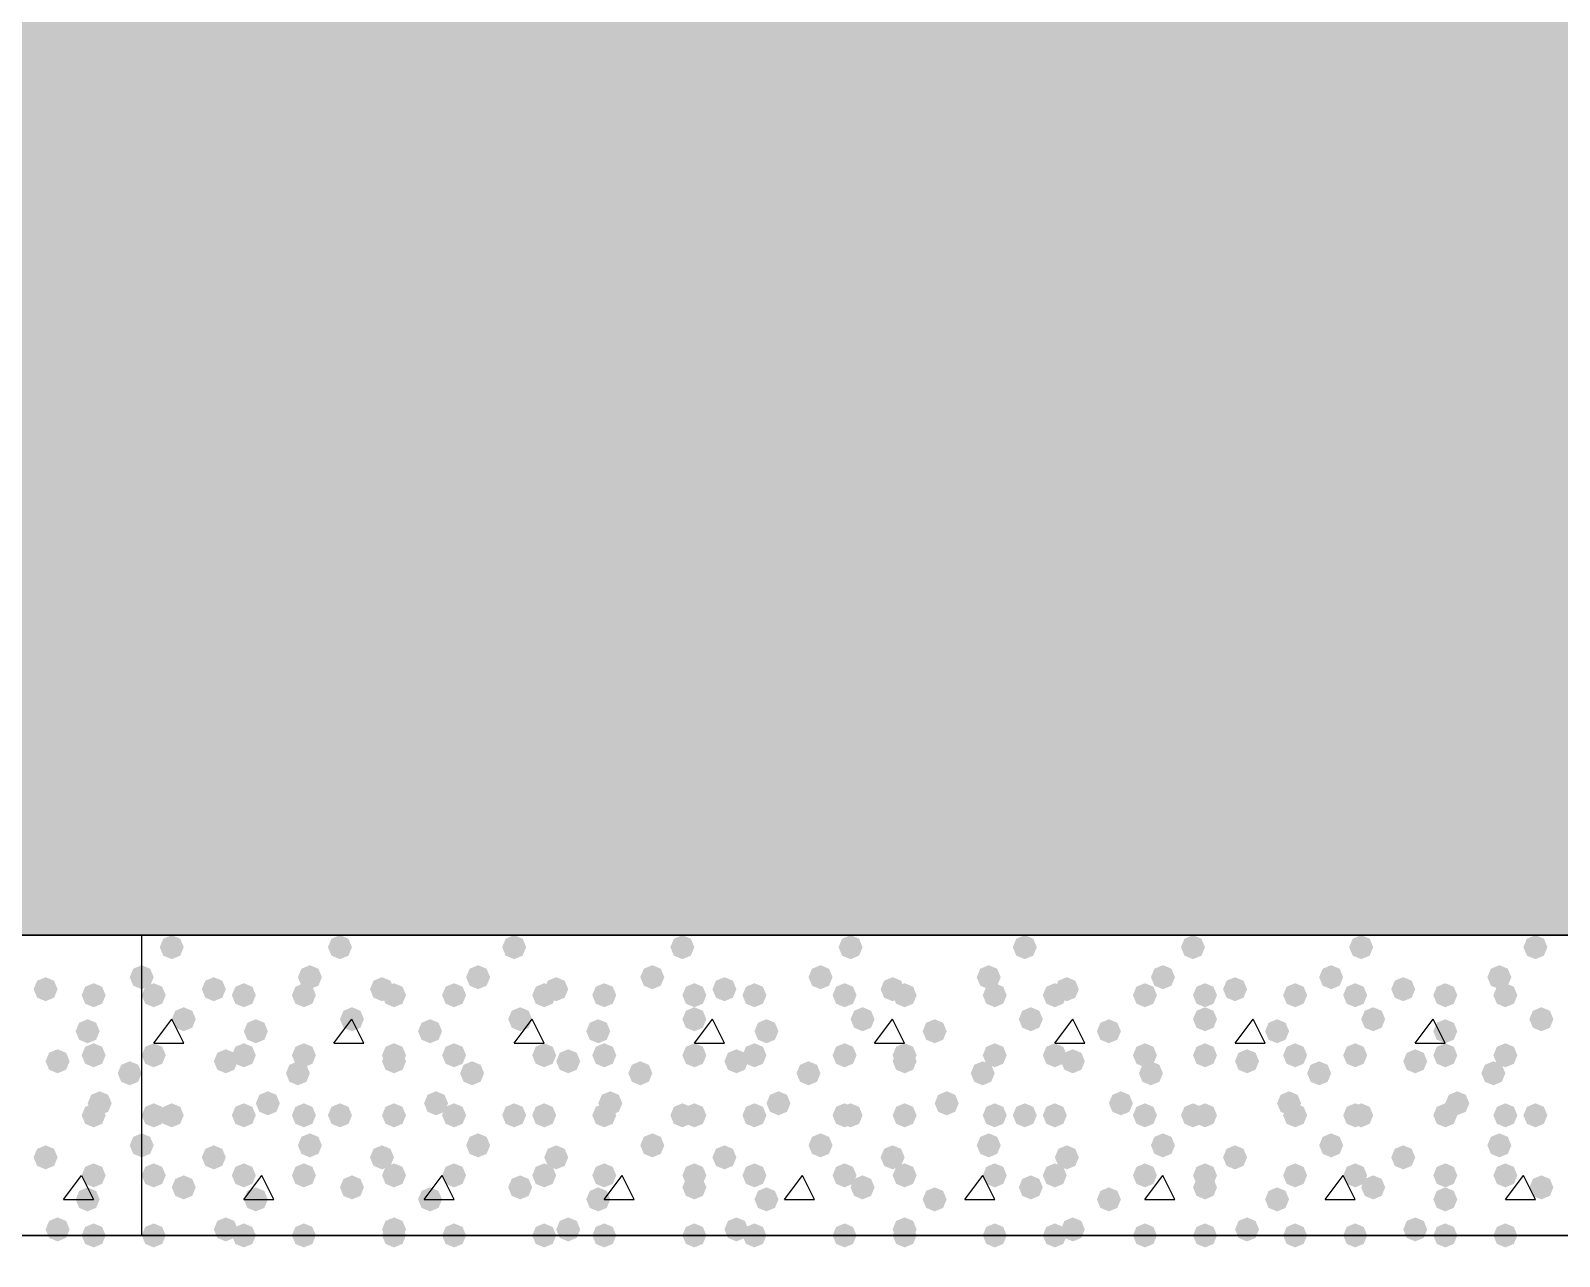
# Model space of a CAD drawing. Header units: millimetres. Extents: x 0 to 420, y 0 to 297.
# Drawn here: x 117.67 to 128.44, y 147.98 to 156.62 of the extents above; entities that cross this region are included whole.
import ezdxf

# ---------------------------------------------------------------- set-up
doc = ezdxf.new("R2010")
doc.units = ezdxf.units.MM
doc.layers.get('0').update_dxf_attribs({"linetype": 'CONTINUOUS'})

msp = doc.modelspace()

# ---------------------------------------------------------------- hatches: boundary and pattern name
at = {"true_color": 0x000008}
h = msp.add_hatch(color=0, dxfattribs=at)
h.paths.add_polyline_path([(385.826, 162.263667), (39.708667, 162.263667), (385.826, 150.241)], flags=0)
h.paths.add_polyline_path([(39.708667, 162.263667), (385.826, 150.241), (39.708667, 150.241)], flags=0)
for points in [[(118.745, 150.156333), (118.720129, 150.096537), (118.660333, 150.071667), (118.600538, 150.096537), (118.575667, 150.156333), (118.600537, 150.216129), (118.660333, 150.241), (118.720129, 150.216129)], [(119.930333, 150.156333), (119.905463, 150.096537), (119.845667, 150.071667), (119.785871, 150.096537), (119.761, 150.156333), (119.785871, 150.216129), (119.845667, 150.241), (119.905462, 150.216129)], [(121.158, 150.156333), (121.133129, 150.096537), (121.073333, 150.071667), (121.013538, 150.096537), (120.988667, 150.156333), (121.013537, 150.216129), (121.073333, 150.241), (121.133129, 150.216129)], [(122.343333, 150.156333), (122.318463, 150.096537), (122.258667, 150.071667), (122.198871, 150.096537), (122.174, 150.156333), (122.198871, 150.216129), (122.258667, 150.241), (122.318462, 150.216129)], [(123.528667, 150.156333), (123.503796, 150.096537), (123.444, 150.071667), (123.384204, 150.096537), (123.359333, 150.156333), (123.384204, 150.216129), (123.444, 150.241), (123.503796, 150.216129)], [(124.756333, 150.156333), (124.731462, 150.096537), (124.671667, 150.071667), (124.611871, 150.096537), (124.587, 150.156333), (124.611871, 150.216129), (124.671667, 150.241), (124.731462, 150.216129)], [(125.941667, 150.156333), (125.916796, 150.096537), (125.857, 150.071667), (125.797204, 150.096537), (125.772333, 150.156333), (125.797204, 150.216129), (125.857, 150.241), (125.916796, 150.216129)], [(127.127, 150.156333), (127.102129, 150.096537), (127.042333, 150.071667), (126.982538, 150.096537), (126.957667, 150.156333), (126.982537, 150.216129), (127.042333, 150.241), (127.102129, 150.216129)], [(128.354667, 150.156333), (128.329796, 150.096537), (128.27, 150.071667), (128.210204, 150.096537), (128.185333, 150.156333), (128.210204, 150.216129), (128.27, 150.241), (128.329796, 150.216129)], [(119.718667, 149.944667), (119.693796, 149.884871), (119.634, 149.86), (119.574204, 149.884871), (119.549333, 149.944667), (119.574204, 150.004462), (119.634, 150.029333), (119.693796, 150.004463)], [(120.904, 149.944667), (120.879129, 149.884871), (120.819333, 149.86), (120.759538, 149.884871), (120.734667, 149.944667), (120.759537, 150.004462), (120.819333, 150.029333), (120.879129, 150.004463)], [(122.131667, 149.944667), (122.106796, 149.884871), (122.047, 149.86), (121.987204, 149.884871), (121.962333, 149.944667), (121.987204, 150.004462), (122.047, 150.029333), (122.106796, 150.004463)], [(123.317, 149.944667), (123.292129, 149.884871), (123.232333, 149.86), (123.172538, 149.884871), (123.147667, 149.944667), (123.172537, 150.004462), (123.232333, 150.029333), (123.292129, 150.004463)], [(124.502333, 149.944667), (124.477463, 149.884871), (124.417667, 149.86), (124.357871, 149.884871), (124.333, 149.944667), (124.357871, 150.004462), (124.417667, 150.029333), (124.477462, 150.004463)], [(125.73, 149.944667), (125.705129, 149.884871), (125.645333, 149.86), (125.585538, 149.884871), (125.560667, 149.944667), (125.585537, 150.004462), (125.645333, 150.029333), (125.705129, 150.004463)], [(126.915333, 149.944667), (126.890463, 149.884871), (126.830667, 149.86), (126.770871, 149.884871), (126.746, 149.944667), (126.770871, 150.004462), (126.830667, 150.029333), (126.890462, 150.004463)], [(128.100667, 149.944667), (128.075796, 149.884871), (128.016, 149.86), (127.956204, 149.884871), (127.931333, 149.944667), (127.956204, 150.004462), (128.016, 150.029333), (128.075796, 150.004463)], [(118.618, 149.817667), (118.593129, 149.757871), (118.533333, 149.733), (118.473537, 149.757871), (118.448667, 149.817667), (118.473537, 149.877462), (118.533333, 149.902333), (118.593129, 149.877463)], [(119.041333, 149.86), (119.016462, 149.800204), (118.956667, 149.775333), (118.896871, 149.800204), (118.872, 149.86), (118.896871, 149.919796), (118.956667, 149.944667), (119.016462, 149.919796)], [(119.253, 149.817667), (119.228129, 149.757871), (119.168333, 149.733), (119.108538, 149.757871), (119.083667, 149.817667), (119.108537, 149.877462), (119.168333, 149.902333), (119.228129, 149.877463)], [(119.676333, 149.817667), (119.651462, 149.757871), (119.591667, 149.733), (119.531871, 149.757871), (119.507, 149.817667), (119.531871, 149.877462), (119.591667, 149.902333), (119.651462, 149.877463)], [(120.226667, 149.86), (120.201796, 149.800204), (120.142, 149.775333), (120.082204, 149.800204), (120.057333, 149.86), (120.082204, 149.919796), (120.142, 149.944667), (120.201796, 149.919796)], [(120.311333, 149.817667), (120.286463, 149.757871), (120.226667, 149.733), (120.166871, 149.757871), (120.142, 149.817667), (120.166871, 149.877462), (120.226667, 149.902333), (120.286462, 149.877463)], [(120.734667, 149.817667), (120.709796, 149.757871), (120.65, 149.733), (120.590204, 149.757871), (120.565333, 149.817667), (120.590204, 149.877462), (120.65, 149.902333), (120.709796, 149.877463)], [(121.369667, 149.817667), (121.344796, 149.757871), (121.285, 149.733), (121.225204, 149.757871), (121.200333, 149.817667), (121.225204, 149.877462), (121.285, 149.902333), (121.344796, 149.877463)], [(121.454333, 149.86), (121.429462, 149.800204), (121.369667, 149.775333), (121.309871, 149.800204), (121.285, 149.86), (121.309871, 149.919796), (121.369667, 149.944667), (121.429462, 149.919796)], [(121.793, 149.817667), (121.768129, 149.757871), (121.708333, 149.733), (121.648537, 149.757871), (121.623667, 149.817667), (121.648537, 149.877462), (121.708333, 149.902333), (121.768129, 149.877463)], [(122.428, 149.817667), (122.403129, 149.757871), (122.343333, 149.733), (122.283537, 149.757871), (122.258667, 149.817667), (122.283537, 149.877462), (122.343333, 149.902333), (122.403129, 149.877463)], [(122.639667, 149.86), (122.614796, 149.800204), (122.555, 149.775333), (122.495204, 149.800204), (122.470333, 149.86), (122.495204, 149.919796), (122.555, 149.944667), (122.614796, 149.919796)], [(122.851333, 149.817667), (122.826462, 149.757871), (122.766667, 149.733), (122.706871, 149.757871), (122.682, 149.817667), (122.706871, 149.877462), (122.766667, 149.902333), (122.826462, 149.877463)], [(123.486333, 149.817667), (123.461463, 149.757871), (123.401667, 149.733), (123.341871, 149.757871), (123.317, 149.817667), (123.341871, 149.877462), (123.401667, 149.902333), (123.461462, 149.877463)], [(123.825, 149.86), (123.800129, 149.800204), (123.740333, 149.775333), (123.680538, 149.800204), (123.655667, 149.86), (123.680537, 149.919796), (123.740333, 149.944667), (123.800129, 149.919796)], [(123.909667, 149.817667), (123.884796, 149.757871), (123.825, 149.733), (123.765204, 149.757871), (123.740333, 149.817667), (123.765204, 149.877462), (123.825, 149.902333), (123.884796, 149.877463)], [(124.544667, 149.817667), (124.519796, 149.757871), (124.46, 149.733), (124.400204, 149.757871), (124.375333, 149.817667), (124.400204, 149.877462), (124.46, 149.902333), (124.519796, 149.877463)], [(124.968, 149.817667), (124.943129, 149.757871), (124.883333, 149.733), (124.823537, 149.757871), (124.798667, 149.817667), (124.823537, 149.877462), (124.883333, 149.902333), (124.943129, 149.877463)], [(125.052667, 149.86), (125.027796, 149.800204), (124.968, 149.775333), (124.908204, 149.800204), (124.883333, 149.86), (124.908204, 149.919796), (124.968, 149.944667), (125.027796, 149.919796)], [(125.603, 149.817667), (125.578129, 149.757871), (125.518333, 149.733), (125.458537, 149.757871), (125.433667, 149.817667), (125.458537, 149.877462), (125.518333, 149.902333), (125.578129, 149.877463)], [(126.026333, 149.817667), (126.001462, 149.757871), (125.941667, 149.733), (125.881871, 149.757871), (125.857, 149.817667), (125.881871, 149.877462), (125.941667, 149.902333), (126.001462, 149.877463)], [(126.238, 149.86), (126.213129, 149.800204), (126.153333, 149.775333), (126.093538, 149.800204), (126.068667, 149.86), (126.093537, 149.919796), (126.153333, 149.944667), (126.213129, 149.919796)], [(126.661333, 149.817667), (126.636462, 149.757871), (126.576667, 149.733), (126.516871, 149.757871), (126.492, 149.817667), (126.516871, 149.877462), (126.576667, 149.902333), (126.636462, 149.877463)], [(127.084667, 149.817667), (127.059796, 149.757871), (127, 149.733), (126.940204, 149.757871), (126.915333, 149.817667), (126.940204, 149.877462), (127, 149.902333), (127.059796, 149.877463)], [(127.423333, 149.86), (127.398463, 149.800204), (127.338667, 149.775333), (127.278871, 149.800204), (127.254, 149.86), (127.278871, 149.919796), (127.338667, 149.944667), (127.398462, 149.919796)], [(127.719667, 149.817667), (127.694796, 149.757871), (127.635, 149.733), (127.575204, 149.757871), (127.550333, 149.817667), (127.575204, 149.877462), (127.635, 149.902333), (127.694796, 149.877463)], [(128.143, 149.817667), (128.118129, 149.757871), (128.058333, 149.733), (127.998538, 149.757871), (127.973667, 149.817667), (127.998537, 149.877462), (128.058333, 149.902333), (128.118129, 149.877463)], [(118.829667, 149.648333), (118.804796, 149.588537), (118.745, 149.563667), (118.685204, 149.588537), (118.660333, 149.648333), (118.685204, 149.708129), (118.745, 149.733), (118.804796, 149.708129)], [(120.015, 149.648333), (119.990129, 149.588537), (119.930333, 149.563667), (119.870538, 149.588537), (119.845667, 149.648333), (119.870537, 149.708129), (119.930333, 149.733), (119.990129, 149.708129)], [(121.200333, 149.648333), (121.175463, 149.588537), (121.115667, 149.563667), (121.055871, 149.588537), (121.031, 149.648333), (121.055871, 149.708129), (121.115667, 149.733), (121.175462, 149.708129)], [(122.428, 149.648333), (122.403129, 149.588537), (122.343333, 149.563667), (122.283537, 149.588537), (122.258667, 149.648333), (122.283537, 149.708129), (122.343333, 149.733), (122.403129, 149.708129)], [(123.613333, 149.648333), (123.588463, 149.588537), (123.528667, 149.563667), (123.468871, 149.588537), (123.444, 149.648333), (123.468871, 149.708129), (123.528667, 149.733), (123.588462, 149.708129)], [(124.798667, 149.648333), (124.773796, 149.588537), (124.714, 149.563667), (124.654204, 149.588537), (124.629333, 149.648333), (124.654204, 149.708129), (124.714, 149.733), (124.773796, 149.708129)], [(126.026333, 149.648333), (126.001462, 149.588537), (125.941667, 149.563667), (125.881871, 149.588537), (125.857, 149.648333), (125.881871, 149.708129), (125.941667, 149.733), (126.001462, 149.708129)], [(127.211667, 149.648333), (127.186796, 149.588537), (127.127, 149.563667), (127.067204, 149.588537), (127.042333, 149.648333), (127.067204, 149.708129), (127.127, 149.733), (127.186796, 149.708129)], [(128.397, 149.648333), (128.372129, 149.588537), (128.312333, 149.563667), (128.252538, 149.588537), (128.227667, 149.648333), (128.252537, 149.708129), (128.312333, 149.733), (128.372129, 149.708129)], [(119.337667, 149.563667), (119.312796, 149.503871), (119.253, 149.479), (119.193204, 149.503871), (119.168333, 149.563667), (119.193204, 149.623462), (119.253, 149.648333), (119.312796, 149.623463)], [(120.565333, 149.563667), (120.540463, 149.503871), (120.480667, 149.479), (120.420871, 149.503871), (120.396, 149.563667), (120.420871, 149.623462), (120.480667, 149.648333), (120.540462, 149.623463)], [(121.750667, 149.563667), (121.725796, 149.503871), (121.666, 149.479), (121.606204, 149.503871), (121.581333, 149.563667), (121.606204, 149.623462), (121.666, 149.648333), (121.725796, 149.623463)], [(122.936, 149.563667), (122.911129, 149.503871), (122.851333, 149.479), (122.791537, 149.503871), (122.766667, 149.563667), (122.791537, 149.623462), (122.851333, 149.648333), (122.911129, 149.623463)], [(124.121333, 149.563667), (124.096463, 149.503871), (124.036667, 149.479), (123.976871, 149.503871), (123.952, 149.563667), (123.976871, 149.623462), (124.036667, 149.648333), (124.096462, 149.623463)], [(125.349, 149.563667), (125.324129, 149.503871), (125.264333, 149.479), (125.204538, 149.503871), (125.179667, 149.563667), (125.204537, 149.623462), (125.264333, 149.648333), (125.324129, 149.623463)], [(126.534333, 149.563667), (126.509462, 149.503871), (126.449667, 149.479), (126.389871, 149.503871), (126.365, 149.563667), (126.389871, 149.623462), (126.449667, 149.648333), (126.509462, 149.623463)], [(127.719667, 149.563667), (127.694796, 149.503871), (127.635, 149.479), (127.575204, 149.503871), (127.550333, 149.563667), (127.575204, 149.623462), (127.635, 149.648333), (127.694796, 149.623463)], [(118.618, 149.394333), (118.593129, 149.334537), (118.533333, 149.309667), (118.473537, 149.334537), (118.448667, 149.394333), (118.473537, 149.454129), (118.533333, 149.479), (118.593129, 149.454129)], [(119.126, 149.352), (119.101129, 149.292204), (119.041333, 149.267333), (118.981537, 149.292204), (118.956667, 149.352), (118.981537, 149.411796), (119.041333, 149.436667), (119.101129, 149.411796)], [(119.253, 149.394333), (119.228129, 149.334537), (119.168333, 149.309667), (119.108538, 149.334537), (119.083667, 149.394333), (119.108537, 149.454129), (119.168333, 149.479), (119.228129, 149.454129)], [(119.676333, 149.394333), (119.651462, 149.334537), (119.591667, 149.309667), (119.531871, 149.334537), (119.507, 149.394333), (119.531871, 149.454129), (119.591667, 149.479), (119.651462, 149.454129)], [(120.311333, 149.394333), (120.286463, 149.334537), (120.226667, 149.309667), (120.166871, 149.334537), (120.142, 149.394333), (120.166871, 149.454129), (120.226667, 149.479), (120.286462, 149.454129)], [(120.311333, 149.352), (120.286463, 149.292204), (120.226667, 149.267333), (120.166871, 149.292204), (120.142, 149.352), (120.166871, 149.411796), (120.226667, 149.436667), (120.286462, 149.411796)], [(120.734667, 149.394333), (120.709796, 149.334537), (120.65, 149.309667), (120.590204, 149.334537), (120.565333, 149.394333), (120.590204, 149.454129), (120.65, 149.479), (120.709796, 149.454129)], [(121.369667, 149.394333), (121.344796, 149.334537), (121.285, 149.309667), (121.225204, 149.334537), (121.200333, 149.394333), (121.225204, 149.454129), (121.285, 149.479), (121.344796, 149.454129)], [(121.539, 149.352), (121.514129, 149.292204), (121.454333, 149.267333), (121.394538, 149.292204), (121.369667, 149.352), (121.394537, 149.411796), (121.454333, 149.436667), (121.514129, 149.411796)], [(121.793, 149.394333), (121.768129, 149.334537), (121.708333, 149.309667), (121.648537, 149.334537), (121.623667, 149.394333), (121.648537, 149.454129), (121.708333, 149.479), (121.768129, 149.454129)], [(122.428, 149.394333), (122.403129, 149.334537), (122.343333, 149.309667), (122.283537, 149.334537), (122.258667, 149.394333), (122.283537, 149.454129), (122.343333, 149.479), (122.403129, 149.454129)], [(122.724333, 149.352), (122.699462, 149.292204), (122.639667, 149.267333), (122.579871, 149.292204), (122.555, 149.352), (122.579871, 149.411796), (122.639667, 149.436667), (122.699462, 149.411796)], [(122.851333, 149.394333), (122.826462, 149.334537), (122.766667, 149.309667), (122.706871, 149.334537), (122.682, 149.394333), (122.706871, 149.454129), (122.766667, 149.479), (122.826462, 149.454129)], [(123.486333, 149.394333), (123.461463, 149.334537), (123.401667, 149.309667), (123.341871, 149.334537), (123.317, 149.394333), (123.341871, 149.454129), (123.401667, 149.479), (123.461462, 149.454129)], [(123.909667, 149.394333), (123.884796, 149.334537), (123.825, 149.309667), (123.765204, 149.334537), (123.740333, 149.394333), (123.765204, 149.454129), (123.825, 149.479), (123.884796, 149.454129)], [(123.909667, 149.352), (123.884796, 149.292204), (123.825, 149.267333), (123.765204, 149.292204), (123.740333, 149.352), (123.765204, 149.411796), (123.825, 149.436667), (123.884796, 149.411796)], [(124.544667, 149.394333), (124.519796, 149.334537), (124.46, 149.309667), (124.400204, 149.334537), (124.375333, 149.394333), (124.400204, 149.454129), (124.46, 149.479), (124.519796, 149.454129)], [(124.968, 149.394333), (124.943129, 149.334537), (124.883333, 149.309667), (124.823537, 149.334537), (124.798667, 149.394333), (124.823537, 149.454129), (124.883333, 149.479), (124.943129, 149.454129)], [(125.095, 149.352), (125.070129, 149.292204), (125.010333, 149.267333), (124.950538, 149.292204), (124.925667, 149.352), (124.950537, 149.411796), (125.010333, 149.436667), (125.070129, 149.411796)], [(125.603, 149.394333), (125.578129, 149.334537), (125.518333, 149.309667), (125.458537, 149.334537), (125.433667, 149.394333), (125.458537, 149.454129), (125.518333, 149.479), (125.578129, 149.454129)], [(126.026333, 149.394333), (126.001462, 149.334537), (125.941667, 149.309667), (125.881871, 149.334537), (125.857, 149.394333), (125.881871, 149.454129), (125.941667, 149.479), (126.001462, 149.454129)], [(126.322667, 149.352), (126.297796, 149.292204), (126.238, 149.267333), (126.178204, 149.292204), (126.153333, 149.352), (126.178204, 149.411796), (126.238, 149.436667), (126.297796, 149.411796)], [(126.661333, 149.394333), (126.636462, 149.334537), (126.576667, 149.309667), (126.516871, 149.334537), (126.492, 149.394333), (126.516871, 149.454129), (126.576667, 149.479), (126.636462, 149.454129)], [(127.084667, 149.394333), (127.059796, 149.334537), (127, 149.309667), (126.940204, 149.334537), (126.915333, 149.394333), (126.940204, 149.454129), (127, 149.479), (127.059796, 149.454129)], [(127.508, 149.352), (127.483129, 149.292204), (127.423333, 149.267333), (127.363537, 149.292204), (127.338667, 149.352), (127.363537, 149.411796), (127.423333, 149.436667), (127.483129, 149.411796)], [(127.719667, 149.394333), (127.694796, 149.334537), (127.635, 149.309667), (127.575204, 149.334537), (127.550333, 149.394333), (127.575204, 149.454129), (127.635, 149.479), (127.694796, 149.454129)], [(128.143, 149.394333), (128.118129, 149.334537), (128.058333, 149.309667), (127.998538, 149.334537), (127.973667, 149.394333), (127.998537, 149.454129), (128.058333, 149.479), (128.118129, 149.454129)], [(119.634, 149.267333), (119.609129, 149.207537), (119.549333, 149.182667), (119.489538, 149.207537), (119.464667, 149.267333), (119.489537, 149.327129), (119.549333, 149.352), (119.609129, 149.327129)], [(120.861667, 149.267333), (120.836796, 149.207537), (120.777, 149.182667), (120.717204, 149.207537), (120.692333, 149.267333), (120.717204, 149.327129), (120.777, 149.352), (120.836796, 149.327129)], [(122.047, 149.267333), (122.022129, 149.207537), (121.962333, 149.182667), (121.902538, 149.207537), (121.877667, 149.267333), (121.902537, 149.327129), (121.962333, 149.352), (122.022129, 149.327129)], [(123.232333, 149.267333), (123.207463, 149.207537), (123.147667, 149.182667), (123.087871, 149.207537), (123.063, 149.267333), (123.087871, 149.327129), (123.147667, 149.352), (123.207462, 149.327129)], [(124.46, 149.267333), (124.435129, 149.207537), (124.375333, 149.182667), (124.315538, 149.207537), (124.290667, 149.267333), (124.315537, 149.327129), (124.375333, 149.352), (124.435129, 149.327129)], [(125.645333, 149.267333), (125.620463, 149.207537), (125.560667, 149.182667), (125.500871, 149.207537), (125.476, 149.267333), (125.500871, 149.327129), (125.560667, 149.352), (125.620462, 149.327129)], [(126.830667, 149.267333), (126.805796, 149.207537), (126.746, 149.182667), (126.686204, 149.207537), (126.661333, 149.267333), (126.686204, 149.327129), (126.746, 149.352), (126.805796, 149.327129)], [(128.058333, 149.267333), (128.033463, 149.207537), (127.973667, 149.182667), (127.913871, 149.207537), (127.889, 149.267333), (127.913871, 149.327129), (127.973667, 149.352), (128.033462, 149.327129)], [(119.422333, 149.055667), (119.397463, 148.995871), (119.337667, 148.971), (119.277871, 148.995871), (119.253, 149.055667), (119.277871, 149.115462), (119.337667, 149.140333), (119.397462, 149.115463)], [(120.607667, 149.055667), (120.582796, 148.995871), (120.523, 148.971), (120.463204, 148.995871), (120.438333, 149.055667), (120.463204, 149.115462), (120.523, 149.140333), (120.582796, 149.115463)], [(121.835333, 149.055667), (121.810463, 148.995871), (121.750667, 148.971), (121.690871, 148.995871), (121.666, 149.055667), (121.690871, 149.115462), (121.750667, 149.140333), (121.810462, 149.115463)], [(123.020667, 149.055667), (122.995796, 148.995871), (122.936, 148.971), (122.876204, 148.995871), (122.851333, 149.055667), (122.876204, 149.115462), (122.936, 149.140333), (122.995796, 149.115463)], [(124.206, 149.055667), (124.181129, 148.995871), (124.121333, 148.971), (124.061537, 148.995871), (124.036667, 149.055667), (124.061537, 149.115462), (124.121333, 149.140333), (124.181129, 149.115463)], [(125.433667, 149.055667), (125.408796, 148.995871), (125.349, 148.971), (125.289204, 148.995871), (125.264333, 149.055667), (125.289204, 149.115462), (125.349, 149.140333), (125.408796, 149.115463)], [(126.619, 149.055667), (126.594129, 148.995871), (126.534333, 148.971), (126.474538, 148.995871), (126.449667, 149.055667), (126.474537, 149.115462), (126.534333, 149.140333), (126.594129, 149.115463)], [(127.804333, 149.055667), (127.779462, 148.995871), (127.719667, 148.971), (127.659871, 148.995871), (127.635, 149.055667), (127.659871, 149.115462), (127.719667, 149.140333), (127.779462, 149.115463)], [(118.618, 148.971), (118.593129, 148.911204), (118.533333, 148.886333), (118.473537, 148.911204), (118.448667, 148.971), (118.473537, 149.030796), (118.533333, 149.055667), (118.593129, 149.030796)], [(118.745, 148.971), (118.720129, 148.911204), (118.660333, 148.886333), (118.600538, 148.911204), (118.575667, 148.971), (118.600537, 149.030796), (118.660333, 149.055667), (118.720129, 149.030796)], [(119.253, 148.971), (119.228129, 148.911204), (119.168333, 148.886333), (119.108538, 148.911204), (119.083667, 148.971), (119.108537, 149.030796), (119.168333, 149.055667), (119.228129, 149.030796)], [(119.676333, 148.971), (119.651462, 148.911204), (119.591667, 148.886333), (119.531871, 148.911204), (119.507, 148.971), (119.531871, 149.030796), (119.591667, 149.055667), (119.651462, 149.030796)], [(119.930333, 148.971), (119.905463, 148.911204), (119.845667, 148.886333), (119.785871, 148.911204), (119.761, 148.971), (119.785871, 149.030796), (119.845667, 149.055667), (119.905462, 149.030796)], [(120.311333, 148.971), (120.286463, 148.911204), (120.226667, 148.886333), (120.166871, 148.911204), (120.142, 148.971), (120.166871, 149.030796), (120.226667, 149.055667), (120.286462, 149.030796)], [(120.734667, 148.971), (120.709796, 148.911204), (120.65, 148.886333), (120.590204, 148.911204), (120.565333, 148.971), (120.590204, 149.030796), (120.65, 149.055667), (120.709796, 149.030796)], [(121.158, 148.971), (121.133129, 148.911204), (121.073333, 148.886333), (121.013538, 148.911204), (120.988667, 148.971), (121.013537, 149.030796), (121.073333, 149.055667), (121.133129, 149.030796)], [(121.369667, 148.971), (121.344796, 148.911204), (121.285, 148.886333), (121.225204, 148.911204), (121.200333, 148.971), (121.225204, 149.030796), (121.285, 149.055667), (121.344796, 149.030796)], [(121.793, 148.971), (121.768129, 148.911204), (121.708333, 148.886333), (121.648537, 148.911204), (121.623667, 148.971), (121.648537, 149.030796), (121.708333, 149.055667), (121.768129, 149.030796)], [(122.343333, 148.971), (122.318463, 148.911204), (122.258667, 148.886333), (122.198871, 148.911204), (122.174, 148.971), (122.198871, 149.030796), (122.258667, 149.055667), (122.318462, 149.030796)], [(122.428, 148.971), (122.403129, 148.911204), (122.343333, 148.886333), (122.283537, 148.911204), (122.258667, 148.971), (122.283537, 149.030796), (122.343333, 149.055667), (122.403129, 149.030796)], [(122.851333, 148.971), (122.826462, 148.911204), (122.766667, 148.886333), (122.706871, 148.911204), (122.682, 148.971), (122.706871, 149.030796), (122.766667, 149.055667), (122.826462, 149.030796)], [(123.486333, 148.971), (123.461463, 148.911204), (123.401667, 148.886333), (123.341871, 148.911204), (123.317, 148.971), (123.341871, 149.030796), (123.401667, 149.055667), (123.461462, 149.030796)], [(123.528667, 148.971), (123.503796, 148.911204), (123.444, 148.886333), (123.384204, 148.911204), (123.359333, 148.971), (123.384204, 149.030796), (123.444, 149.055667), (123.503796, 149.030796)], [(123.909667, 148.971), (123.884796, 148.911204), (123.825, 148.886333), (123.765204, 148.911204), (123.740333, 148.971), (123.765204, 149.030796), (123.825, 149.055667), (123.884796, 149.030796)], [(124.544667, 148.971), (124.519796, 148.911204), (124.46, 148.886333), (124.400204, 148.911204), (124.375333, 148.971), (124.400204, 149.030796), (124.46, 149.055667), (124.519796, 149.030796)], [(124.756333, 148.971), (124.731462, 148.911204), (124.671667, 148.886333), (124.611871, 148.911204), (124.587, 148.971), (124.611871, 149.030796), (124.671667, 149.055667), (124.731462, 149.030796)], [(124.968, 148.971), (124.943129, 148.911204), (124.883333, 148.886333), (124.823537, 148.911204), (124.798667, 148.971), (124.823537, 149.030796), (124.883333, 149.055667), (124.943129, 149.030796)], [(125.603, 148.971), (125.578129, 148.911204), (125.518333, 148.886333), (125.458537, 148.911204), (125.433667, 148.971), (125.458537, 149.030796), (125.518333, 149.055667), (125.578129, 149.030796)], [(125.941667, 148.971), (125.916796, 148.911204), (125.857, 148.886333), (125.797204, 148.911204), (125.772333, 148.971), (125.797204, 149.030796), (125.857, 149.055667), (125.916796, 149.030796)], [(126.026333, 148.971), (126.001462, 148.911204), (125.941667, 148.886333), (125.881871, 148.911204), (125.857, 148.971), (125.881871, 149.030796), (125.941667, 149.055667), (126.001462, 149.030796)], [(126.661333, 148.971), (126.636462, 148.911204), (126.576667, 148.886333), (126.516871, 148.911204), (126.492, 148.971), (126.516871, 149.030796), (126.576667, 149.055667), (126.636462, 149.030796)], [(127.084667, 148.971), (127.059796, 148.911204), (127, 148.886333), (126.940204, 148.911204), (126.915333, 148.971), (126.940204, 149.030796), (127, 149.055667), (127.059796, 149.030796)], [(127.127, 148.971), (127.102129, 148.911204), (127.042333, 148.886333), (126.982538, 148.911204), (126.957667, 148.971), (126.982537, 149.030796), (127.042333, 149.055667), (127.102129, 149.030796)], [(127.719667, 148.971), (127.694796, 148.911204), (127.635, 148.886333), (127.575204, 148.911204), (127.550333, 148.971), (127.575204, 149.030796), (127.635, 149.055667), (127.694796, 149.030796)], [(128.143, 148.971), (128.118129, 148.911204), (128.058333, 148.886333), (127.998538, 148.911204), (127.973667, 148.971), (127.998537, 149.030796), (128.058333, 149.055667), (128.118129, 149.030796)], [(128.354667, 148.971), (128.329796, 148.911204), (128.27, 148.886333), (128.210204, 148.911204), (128.185333, 148.971), (128.210204, 149.030796), (128.27, 149.055667), (128.329796, 149.030796)], [(119.718667, 148.759333), (119.693796, 148.699537), (119.634, 148.674667), (119.574204, 148.699537), (119.549333, 148.759333), (119.574204, 148.819129), (119.634, 148.844), (119.693796, 148.819129)], [(120.904, 148.759333), (120.879129, 148.699537), (120.819333, 148.674667), (120.759538, 148.699537), (120.734667, 148.759333), (120.759537, 148.819129), (120.819333, 148.844), (120.879129, 148.819129)], [(122.131667, 148.759333), (122.106796, 148.699537), (122.047, 148.674667), (121.987204, 148.699537), (121.962333, 148.759333), (121.987204, 148.819129), (122.047, 148.844), (122.106796, 148.819129)], [(123.317, 148.759333), (123.292129, 148.699537), (123.232333, 148.674667), (123.172538, 148.699537), (123.147667, 148.759333), (123.172537, 148.819129), (123.232333, 148.844), (123.292129, 148.819129)], [(124.502333, 148.759333), (124.477463, 148.699537), (124.417667, 148.674667), (124.357871, 148.699537), (124.333, 148.759333), (124.357871, 148.819129), (124.417667, 148.844), (124.477462, 148.819129)], [(125.73, 148.759333), (125.705129, 148.699537), (125.645333, 148.674667), (125.585538, 148.699537), (125.560667, 148.759333), (125.585537, 148.819129), (125.645333, 148.844), (125.705129, 148.819129)], [(126.915333, 148.759333), (126.890463, 148.699537), (126.830667, 148.674667), (126.770871, 148.699537), (126.746, 148.759333), (126.770871, 148.819129), (126.830667, 148.844), (126.890462, 148.819129)], [(128.100667, 148.759333), (128.075796, 148.699537), (128.016, 148.674667), (127.956204, 148.699537), (127.931333, 148.759333), (127.956204, 148.819129), (128.016, 148.844), (128.075796, 148.819129)], [(119.041333, 148.674667), (119.016462, 148.614871), (118.956667, 148.59), (118.896871, 148.614871), (118.872, 148.674667), (118.896871, 148.734462), (118.956667, 148.759333), (119.016462, 148.734463)], [(120.226667, 148.674667), (120.201796, 148.614871), (120.142, 148.59), (120.082204, 148.614871), (120.057333, 148.674667), (120.082204, 148.734462), (120.142, 148.759333), (120.201796, 148.734463)], [(121.454333, 148.674667), (121.429462, 148.614871), (121.369667, 148.59), (121.309871, 148.614871), (121.285, 148.674667), (121.309871, 148.734462), (121.369667, 148.759333), (121.429462, 148.734463)], [(122.639667, 148.674667), (122.614796, 148.614871), (122.555, 148.59), (122.495204, 148.614871), (122.470333, 148.674667), (122.495204, 148.734462), (122.555, 148.759333), (122.614796, 148.734463)], [(123.825, 148.674667), (123.800129, 148.614871), (123.740333, 148.59), (123.680538, 148.614871), (123.655667, 148.674667), (123.680537, 148.734462), (123.740333, 148.759333), (123.800129, 148.734463)], [(125.052667, 148.674667), (125.027796, 148.614871), (124.968, 148.59), (124.908204, 148.614871), (124.883333, 148.674667), (124.908204, 148.734462), (124.968, 148.759333), (125.027796, 148.734463)], [(126.238, 148.674667), (126.213129, 148.614871), (126.153333, 148.59), (126.093538, 148.614871), (126.068667, 148.674667), (126.093537, 148.734462), (126.153333, 148.759333), (126.213129, 148.734463)], [(127.423333, 148.674667), (127.398463, 148.614871), (127.338667, 148.59), (127.278871, 148.614871), (127.254, 148.674667), (127.278871, 148.734462), (127.338667, 148.759333), (127.398462, 148.734463)], [(118.618, 148.547667), (118.593129, 148.487871), (118.533333, 148.463), (118.473537, 148.487871), (118.448667, 148.547667), (118.473537, 148.607462), (118.533333, 148.632333), (118.593129, 148.607463)], [(119.253, 148.547667), (119.228129, 148.487871), (119.168333, 148.463), (119.108538, 148.487871), (119.083667, 148.547667), (119.108537, 148.607462), (119.168333, 148.632333), (119.228129, 148.607463)], [(119.676333, 148.547667), (119.651462, 148.487871), (119.591667, 148.463), (119.531871, 148.487871), (119.507, 148.547667), (119.531871, 148.607462), (119.591667, 148.632333), (119.651462, 148.607463)], [(120.311333, 148.547667), (120.286463, 148.487871), (120.226667, 148.463), (120.166871, 148.487871), (120.142, 148.547667), (120.166871, 148.607462), (120.226667, 148.632333), (120.286462, 148.607463)], [(120.734667, 148.547667), (120.709796, 148.487871), (120.65, 148.463), (120.590204, 148.487871), (120.565333, 148.547667), (120.590204, 148.607462), (120.65, 148.632333), (120.709796, 148.607463)], [(121.369667, 148.547667), (121.344796, 148.487871), (121.285, 148.463), (121.225204, 148.487871), (121.200333, 148.547667), (121.225204, 148.607462), (121.285, 148.632333), (121.344796, 148.607463)], [(121.793, 148.547667), (121.768129, 148.487871), (121.708333, 148.463), (121.648537, 148.487871), (121.623667, 148.547667), (121.648537, 148.607462), (121.708333, 148.632333), (121.768129, 148.607463)], [(122.428, 148.547667), (122.403129, 148.487871), (122.343333, 148.463), (122.283537, 148.487871), (122.258667, 148.547667), (122.283537, 148.607462), (122.343333, 148.632333), (122.403129, 148.607463)], [(122.851333, 148.547667), (122.826462, 148.487871), (122.766667, 148.463), (122.706871, 148.487871), (122.682, 148.547667), (122.706871, 148.607462), (122.766667, 148.632333), (122.826462, 148.607463)], [(123.486333, 148.547667), (123.461463, 148.487871), (123.401667, 148.463), (123.341871, 148.487871), (123.317, 148.547667), (123.341871, 148.607462), (123.401667, 148.632333), (123.461462, 148.607463)], [(123.909667, 148.547667), (123.884796, 148.487871), (123.825, 148.463), (123.765204, 148.487871), (123.740333, 148.547667), (123.765204, 148.607462), (123.825, 148.632333), (123.884796, 148.607463)], [(124.544667, 148.547667), (124.519796, 148.487871), (124.46, 148.463), (124.400204, 148.487871), (124.375333, 148.547667), (124.400204, 148.607462), (124.46, 148.632333), (124.519796, 148.607463)], [(124.968, 148.547667), (124.943129, 148.487871), (124.883333, 148.463), (124.823537, 148.487871), (124.798667, 148.547667), (124.823537, 148.607462), (124.883333, 148.632333), (124.943129, 148.607463)], [(125.603, 148.547667), (125.578129, 148.487871), (125.518333, 148.463), (125.458537, 148.487871), (125.433667, 148.547667), (125.458537, 148.607462), (125.518333, 148.632333), (125.578129, 148.607463)], [(126.026333, 148.547667), (126.001462, 148.487871), (125.941667, 148.463), (125.881871, 148.487871), (125.857, 148.547667), (125.881871, 148.607462), (125.941667, 148.632333), (126.001462, 148.607463)], [(126.661333, 148.547667), (126.636462, 148.487871), (126.576667, 148.463), (126.516871, 148.487871), (126.492, 148.547667), (126.516871, 148.607462), (126.576667, 148.632333), (126.636462, 148.607463)], [(127.084667, 148.547667), (127.059796, 148.487871), (127, 148.463), (126.940204, 148.487871), (126.915333, 148.547667), (126.940204, 148.607462), (127, 148.632333), (127.059796, 148.607463)], [(127.719667, 148.547667), (127.694796, 148.487871), (127.635, 148.463), (127.575204, 148.487871), (127.550333, 148.547667), (127.575204, 148.607462), (127.635, 148.632333), (127.694796, 148.607463)], [(128.143, 148.547667), (128.118129, 148.487871), (128.058333, 148.463), (127.998538, 148.487871), (127.973667, 148.547667), (127.998537, 148.607462), (128.058333, 148.632333), (128.118129, 148.607463)], [(118.829667, 148.463), (118.804796, 148.403204), (118.745, 148.378333), (118.685204, 148.403204), (118.660333, 148.463), (118.685204, 148.522796), (118.745, 148.547667), (118.804796, 148.522796)], [(120.015, 148.463), (119.990129, 148.403204), (119.930333, 148.378333), (119.870538, 148.403204), (119.845667, 148.463), (119.870537, 148.522796), (119.930333, 148.547667), (119.990129, 148.522796)], [(121.200333, 148.463), (121.175463, 148.403204), (121.115667, 148.378333), (121.055871, 148.403204), (121.031, 148.463), (121.055871, 148.522796), (121.115667, 148.547667), (121.175462, 148.522796)], [(122.428, 148.463), (122.403129, 148.403204), (122.343333, 148.378333), (122.283537, 148.403204), (122.258667, 148.463), (122.283537, 148.522796), (122.343333, 148.547667), (122.403129, 148.522796)], [(123.613333, 148.463), (123.588463, 148.403204), (123.528667, 148.378333), (123.468871, 148.403204), (123.444, 148.463), (123.468871, 148.522796), (123.528667, 148.547667), (123.588462, 148.522796)], [(124.798667, 148.463), (124.773796, 148.403204), (124.714, 148.378333), (124.654204, 148.403204), (124.629333, 148.463), (124.654204, 148.522796), (124.714, 148.547667), (124.773796, 148.522796)], [(126.026333, 148.463), (126.001462, 148.403204), (125.941667, 148.378333), (125.881871, 148.403204), (125.857, 148.463), (125.881871, 148.522796), (125.941667, 148.547667), (126.001462, 148.522796)], [(127.211667, 148.463), (127.186796, 148.403204), (127.127, 148.378333), (127.067204, 148.403204), (127.042333, 148.463), (127.067204, 148.522796), (127.127, 148.547667), (127.186796, 148.522796)], [(128.397, 148.463), (128.372129, 148.403204), (128.312333, 148.378333), (128.252538, 148.403204), (128.227667, 148.463), (128.252537, 148.522796), (128.312333, 148.547667), (128.372129, 148.522796)], [(119.337667, 148.378333), (119.312796, 148.318537), (119.253, 148.293667), (119.193204, 148.318537), (119.168333, 148.378333), (119.193204, 148.438129), (119.253, 148.463), (119.312796, 148.438129)], [(120.565333, 148.378333), (120.540463, 148.318537), (120.480667, 148.293667), (120.420871, 148.318537), (120.396, 148.378333), (120.420871, 148.438129), (120.480667, 148.463), (120.540462, 148.438129)], [(121.750667, 148.378333), (121.725796, 148.318537), (121.666, 148.293667), (121.606204, 148.318537), (121.581333, 148.378333), (121.606204, 148.438129), (121.666, 148.463), (121.725796, 148.438129)], [(122.936, 148.378333), (122.911129, 148.318537), (122.851333, 148.293667), (122.791537, 148.318537), (122.766667, 148.378333), (122.791537, 148.438129), (122.851333, 148.463), (122.911129, 148.438129)], [(124.121333, 148.378333), (124.096463, 148.318537), (124.036667, 148.293667), (123.976871, 148.318537), (123.952, 148.378333), (123.976871, 148.438129), (124.036667, 148.463), (124.096462, 148.438129)], [(125.349, 148.378333), (125.324129, 148.318537), (125.264333, 148.293667), (125.204538, 148.318537), (125.179667, 148.378333), (125.204537, 148.438129), (125.264333, 148.463), (125.324129, 148.438129)], [(126.534333, 148.378333), (126.509462, 148.318537), (126.449667, 148.293667), (126.389871, 148.318537), (126.365, 148.378333), (126.389871, 148.438129), (126.449667, 148.463), (126.509462, 148.438129)], [(127.719667, 148.378333), (127.694796, 148.318537), (127.635, 148.293667), (127.575204, 148.318537), (127.550333, 148.378333), (127.575204, 148.438129), (127.635, 148.463), (127.694796, 148.438129)], [(119.126, 148.166667), (119.101129, 148.106871), (119.041333, 148.082), (118.981537, 148.106871), (118.956667, 148.166667), (118.981537, 148.226462), (119.041333, 148.251333), (119.101129, 148.226463)], [(120.311333, 148.166667), (120.286463, 148.106871), (120.226667, 148.082), (120.166871, 148.106871), (120.142, 148.166667), (120.166871, 148.226462), (120.226667, 148.251333), (120.286462, 148.226463)], [(121.539, 148.166667), (121.514129, 148.106871), (121.454333, 148.082), (121.394538, 148.106871), (121.369667, 148.166667), (121.394537, 148.226462), (121.454333, 148.251333), (121.514129, 148.226463)], [(122.724333, 148.166667), (122.699462, 148.106871), (122.639667, 148.082), (122.579871, 148.106871), (122.555, 148.166667), (122.579871, 148.226462), (122.639667, 148.251333), (122.699462, 148.226463)], [(123.909667, 148.166667), (123.884796, 148.106871), (123.825, 148.082), (123.765204, 148.106871), (123.740333, 148.166667), (123.765204, 148.226462), (123.825, 148.251333), (123.884796, 148.226463)], [(125.095, 148.166667), (125.070129, 148.106871), (125.010333, 148.082), (124.950538, 148.106871), (124.925667, 148.166667), (124.950537, 148.226462), (125.010333, 148.251333), (125.070129, 148.226463)], [(126.322667, 148.166667), (126.297796, 148.106871), (126.238, 148.082), (126.178204, 148.106871), (126.153333, 148.166667), (126.178204, 148.226462), (126.238, 148.251333), (126.297796, 148.226463)], [(127.508, 148.166667), (127.483129, 148.106871), (127.423333, 148.082), (127.363537, 148.106871), (127.338667, 148.166667), (127.363537, 148.226462), (127.423333, 148.251333), (127.483129, 148.226463)], [(118.618, 148.124333), (118.593129, 148.064537), (118.533333, 148.039667), (118.473537, 148.064537), (118.448667, 148.124333), (118.473537, 148.184129), (118.533333, 148.209), (118.593129, 148.184129)], [(119.253, 148.124333), (119.228129, 148.064537), (119.168333, 148.039667), (119.108538, 148.064537), (119.083667, 148.124333), (119.108537, 148.184129), (119.168333, 148.209), (119.228129, 148.184129)], [(119.676333, 148.124333), (119.651462, 148.064537), (119.591667, 148.039667), (119.531871, 148.064537), (119.507, 148.124333), (119.531871, 148.184129), (119.591667, 148.209), (119.651462, 148.184129)], [(120.311333, 148.124333), (120.286463, 148.064537), (120.226667, 148.039667), (120.166871, 148.064537), (120.142, 148.124333), (120.166871, 148.184129), (120.226667, 148.209), (120.286462, 148.184129)], [(120.734667, 148.124333), (120.709796, 148.064537), (120.65, 148.039667), (120.590204, 148.064537), (120.565333, 148.124333), (120.590204, 148.184129), (120.65, 148.209), (120.709796, 148.184129)], [(121.369667, 148.124333), (121.344796, 148.064537), (121.285, 148.039667), (121.225204, 148.064537), (121.200333, 148.124333), (121.225204, 148.184129), (121.285, 148.209), (121.344796, 148.184129)], [(121.793, 148.124333), (121.768129, 148.064537), (121.708333, 148.039667), (121.648537, 148.064537), (121.623667, 148.124333), (121.648537, 148.184129), (121.708333, 148.209), (121.768129, 148.184129)], [(122.428, 148.124333), (122.403129, 148.064537), (122.343333, 148.039667), (122.283537, 148.064537), (122.258667, 148.124333), (122.283537, 148.184129), (122.343333, 148.209), (122.403129, 148.184129)], [(122.851333, 148.124333), (122.826462, 148.064537), (122.766667, 148.039667), (122.706871, 148.064537), (122.682, 148.124333), (122.706871, 148.184129), (122.766667, 148.209), (122.826462, 148.184129)], [(123.486333, 148.124333), (123.461463, 148.064537), (123.401667, 148.039667), (123.341871, 148.064537), (123.317, 148.124333), (123.341871, 148.184129), (123.401667, 148.209), (123.461462, 148.184129)], [(123.909667, 148.124333), (123.884796, 148.064537), (123.825, 148.039667), (123.765204, 148.064537), (123.740333, 148.124333), (123.765204, 148.184129), (123.825, 148.209), (123.884796, 148.184129)], [(124.544667, 148.124333), (124.519796, 148.064537), (124.46, 148.039667), (124.400204, 148.064537), (124.375333, 148.124333), (124.400204, 148.184129), (124.46, 148.209), (124.519796, 148.184129)], [(124.968, 148.124333), (124.943129, 148.064537), (124.883333, 148.039667), (124.823537, 148.064537), (124.798667, 148.124333), (124.823537, 148.184129), (124.883333, 148.209), (124.943129, 148.184129)], [(125.603, 148.124333), (125.578129, 148.064537), (125.518333, 148.039667), (125.458537, 148.064537), (125.433667, 148.124333), (125.458537, 148.184129), (125.518333, 148.209), (125.578129, 148.184129)], [(126.026333, 148.124333), (126.001462, 148.064537), (125.941667, 148.039667), (125.881871, 148.064537), (125.857, 148.124333), (125.881871, 148.184129), (125.941667, 148.209), (126.001462, 148.184129)], [(126.661333, 148.124333), (126.636462, 148.064537), (126.576667, 148.039667), (126.516871, 148.064537), (126.492, 148.124333), (126.516871, 148.184129), (126.576667, 148.209), (126.636462, 148.184129)], [(127.084667, 148.124333), (127.059796, 148.064537), (127, 148.039667), (126.940204, 148.064537), (126.915333, 148.124333), (126.940204, 148.184129), (127, 148.209), (127.059796, 148.184129)], [(127.719667, 148.124333), (127.694796, 148.064537), (127.635, 148.039667), (127.575204, 148.064537), (127.550333, 148.124333), (127.575204, 148.184129), (127.635, 148.209), (127.694796, 148.184129)], [(128.143, 148.124333), (128.118129, 148.064537), (128.058333, 148.039667), (127.998538, 148.064537), (127.973667, 148.124333), (127.998537, 148.184129), (128.058333, 148.209), (128.118129, 148.184129)]]:
    msp.add_hatch(color=0, dxfattribs=at).paths.add_polyline_path(points, flags=0)
at = {"true_color": 0x000007}
for points in [[(118.533333, 149.944667), (118.508463, 149.884871), (118.448667, 149.86), (118.388871, 149.884871), (118.364, 149.944667), (118.388871, 150.004462), (118.448667, 150.029333), (118.508462, 150.004463)], [(117.856, 149.86), (117.831129, 149.800204), (117.771333, 149.775333), (117.711537, 149.800204), (117.686667, 149.86), (117.711537, 149.919796), (117.771333, 149.944667), (117.831129, 149.919796)], [(118.194667, 149.817667), (118.169796, 149.757871), (118.11, 149.733), (118.050204, 149.757871), (118.025333, 149.817667), (118.050204, 149.877462), (118.11, 149.902333), (118.169796, 149.877463)], [(118.152333, 149.563667), (118.127463, 149.503871), (118.067667, 149.479), (118.007871, 149.503871), (117.983, 149.563667), (118.007871, 149.623462), (118.067667, 149.648333), (118.127462, 149.623463)], [(117.940667, 149.352), (117.915796, 149.292204), (117.856, 149.267333), (117.796204, 149.292204), (117.771333, 149.352), (117.796204, 149.411796), (117.856, 149.436667), (117.915796, 149.411796)], [(118.194667, 149.394333), (118.169796, 149.334537), (118.11, 149.309667), (118.050204, 149.334537), (118.025333, 149.394333), (118.050204, 149.454129), (118.11, 149.479), (118.169796, 149.454129)], [(118.448667, 149.267333), (118.423796, 149.207537), (118.364, 149.182667), (118.304204, 149.207537), (118.279333, 149.267333), (118.304204, 149.327129), (118.364, 149.352), (118.423796, 149.327129)], [(118.237, 149.055667), (118.212129, 148.995871), (118.152333, 148.971), (118.092538, 148.995871), (118.067667, 149.055667), (118.092537, 149.115462), (118.152333, 149.140333), (118.212129, 149.115463)], [(118.194667, 148.971), (118.169796, 148.911204), (118.11, 148.886333), (118.050204, 148.911204), (118.025333, 148.971), (118.050204, 149.030796), (118.11, 149.055667), (118.169796, 149.030796)], [(118.533333, 148.759333), (118.508463, 148.699537), (118.448667, 148.674667), (118.388871, 148.699537), (118.364, 148.759333), (118.388871, 148.819129), (118.448667, 148.844), (118.508462, 148.819129)], [(117.856, 148.674667), (117.831129, 148.614871), (117.771333, 148.59), (117.711537, 148.614871), (117.686667, 148.674667), (117.711537, 148.734462), (117.771333, 148.759333), (117.831129, 148.734463)], [(118.194667, 148.547667), (118.169796, 148.487871), (118.11, 148.463), (118.050204, 148.487871), (118.025333, 148.547667), (118.050204, 148.607462), (118.11, 148.632333), (118.169796, 148.607463)], [(118.152333, 148.378333), (118.127463, 148.318537), (118.067667, 148.293667), (118.007871, 148.318537), (117.983, 148.378333), (118.007871, 148.438129), (118.067667, 148.463), (118.127462, 148.438129)], [(117.940667, 148.166667), (117.915796, 148.106871), (117.856, 148.082), (117.796204, 148.106871), (117.771333, 148.166667), (117.796204, 148.226462), (117.856, 148.251333), (117.915796, 148.226463)], [(118.194667, 148.124333), (118.169796, 148.064537), (118.11, 148.039667), (118.050204, 148.064537), (118.025333, 148.124333), (118.050204, 148.184129), (118.11, 148.209), (118.169796, 148.184129)]]:
    msp.add_hatch(color=0, dxfattribs=at).paths.add_polyline_path(points, flags=0)

# ---------------------------------------------------------------- linework, layer by layer
at = {"color": 0, "true_color": 0x000008}
msp.add_lwpolyline([(39.708667, 162.263667), (385.826, 150.241), (39.708667, 150.241)], close=True, dxfattribs=at)
at = {"color": 0, "true_color": 0x000007}
for points in [[(38.650333, 126.915333), (38.650333, 150.241), (386.884333, 150.241), (386.884333, 126.915333), (224.409, 126.915333), (224.409, 105.748667), (201.125667, 105.748667), (201.125667, 126.915333)], [(38.650333, 126.915333), (38.650333, 150.241), (386.884333, 150.241), (386.884333, 126.915333), (224.409, 126.915333), (224.409, 105.748667), (201.125667, 105.748667), (201.125667, 126.915333)], [(116.332, 150.241), (116.332, 148.124333), (118.448667, 148.124333), (118.448667, 150.241)]]:
    msp.add_lwpolyline(points, close=True, dxfattribs=at)
for points in [[(137.541, 150.241), (118.448667, 150.241)], [(117.898333, 148.378333), (118.025333, 148.547667), (118.11, 148.378333)], [(117.898333, 148.378333), (118.11, 148.378333)], [(118.448667, 148.124333), (137.541, 148.124333)]]:
    msp.add_lwpolyline(points, dxfattribs=at)
at = {"color": 0, "true_color": 0x000008}
for points in [[(118.533333, 149.479), (118.660333, 149.648333)], [(118.745, 149.479), (118.660333, 149.648333)], [(119.803333, 149.479), (119.930333, 149.648333)], [(120.015, 149.479), (119.930333, 149.648333)], [(121.073333, 149.479), (121.200333, 149.648333)], [(121.285, 149.479), (121.200333, 149.648333)], [(122.343333, 149.479), (122.470333, 149.648333)], [(122.555, 149.479), (122.470333, 149.648333)], [(123.613333, 149.479), (123.740333, 149.648333)], [(123.825, 149.479), (123.740333, 149.648333)], [(124.883333, 149.479), (125.010333, 149.648333)], [(125.095, 149.479), (125.010333, 149.648333)], [(126.153333, 149.479), (126.280333, 149.648333)], [(126.365, 149.479), (126.280333, 149.648333)], [(127.423333, 149.479), (127.550333, 149.648333)], [(127.635, 149.479), (127.550333, 149.648333)], [(118.533333, 149.479), (118.745, 149.479)], [(119.803333, 149.479), (120.015, 149.479)], [(121.073333, 149.479), (121.285, 149.479)], [(122.343333, 149.479), (122.555, 149.479)], [(123.613333, 149.479), (123.825, 149.479)], [(124.883333, 149.479), (125.095, 149.479)], [(126.153333, 149.479), (126.365, 149.479)], [(127.423333, 149.479), (127.635, 149.479)], [(119.168333, 148.378333), (119.295333, 148.547667)], [(119.38, 148.378333), (119.295333, 148.547667)], [(120.438333, 148.378333), (120.565333, 148.547667)], [(120.65, 148.378333), (120.565333, 148.547667)], [(121.708333, 148.378333), (121.835333, 148.547667)], [(121.92, 148.378333), (121.835333, 148.547667)], [(122.978333, 148.378333), (123.105333, 148.547667)], [(123.19, 148.378333), (123.105333, 148.547667)], [(124.248333, 148.378333), (124.375333, 148.547667)], [(124.46, 148.378333), (124.375333, 148.547667)], [(125.518333, 148.378333), (125.645333, 148.547667)], [(125.73, 148.378333), (125.645333, 148.547667)], [(126.788333, 148.378333), (126.915333, 148.547667)], [(127, 148.378333), (126.915333, 148.547667)], [(128.058333, 148.378333), (128.185333, 148.547667)], [(128.27, 148.378333), (128.185333, 148.547667)], [(119.168333, 148.378333), (119.38, 148.378333)], [(120.438333, 148.378333), (120.65, 148.378333)], [(121.708333, 148.378333), (121.92, 148.378333)], [(122.978333, 148.378333), (123.19, 148.378333)], [(124.248333, 148.378333), (124.46, 148.378333)], [(125.518333, 148.378333), (125.73, 148.378333)], [(126.788333, 148.378333), (127, 148.378333)], [(128.058333, 148.378333), (128.27, 148.378333)]]:
    msp.add_lwpolyline(points, dxfattribs=at)
at = {"color": 0, "true_color": 0x0000fd}
msp.add_lwpolyline([(222.292333, 129.032), (384.767667, 129.032), (384.767667, 148.124333), (40.767, 148.124333), (40.767, 129.032), (203.242333, 129.032), (203.242333, 107.865333), (222.292333, 107.865333)], close=True, dxfattribs=at)

doc.saveas('drawing.dxf')
